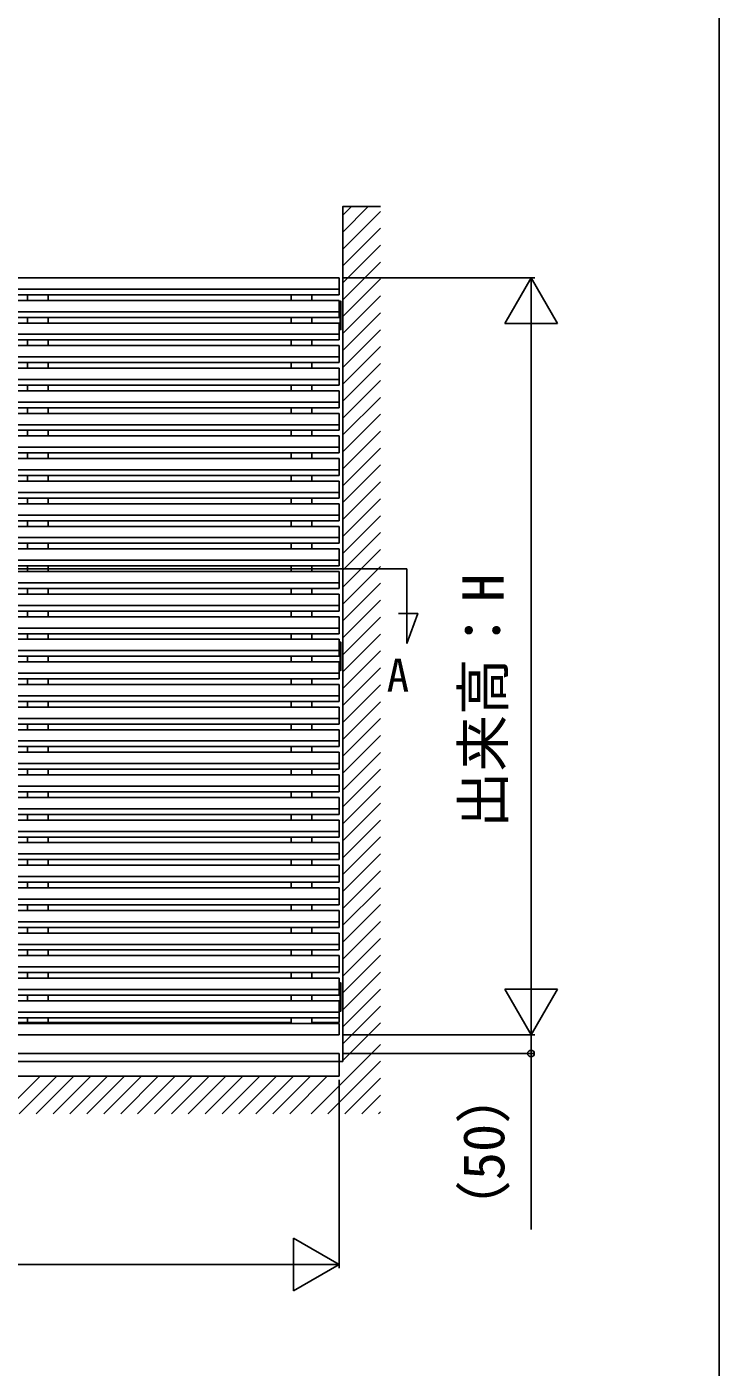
# Model space of a CAD drawing. Units: millimetres, scale not verified. Extents: x -875 to 875, y -1310 to 1300.
# Drawn here: x 691 to 875, y -698.2 to -342.2 of the extents above; entities that cross this region are included whole.
import ezdxf
from ezdxf.enums import TextEntityAlignment as Align

# ---------------------------------------------------------------- set-up
doc = ezdxf.new("R2010")
doc.units = ezdxf.units.MM
doc.header["$LTSCALE"] = 4
for name, color, linetype in [('0-2_USER1', 3, 'Continuous'), ('0-5_YKK_12', 2, 'Continuous'), ('0-7_YKK_A1', 4, 'Continuous'), ('0-8_YKK_D', 6, 'Continuous'), ('0-9_YKK_ZWAK', 7, 'Continuous')]:
    doc.layers.add(name, color=color, linetype=linetype)
doc.styles.add('ＭＳ ゴシック', font='')
doc.styles.get('ＭＳ ゴシック').set_extended_font_data('MS Gothic')

msp = doc.modelspace()

# ---------------------------------------------------------------- linework, layer by layer
at = {"layer": '0-5_YKK_12'}
for p in [(526, -486.151), (792, -505.991)]:
    msp.add_line(p, (792, -486.149), dxfattribs=at)
msp.add_lwpolyline([(792, -505.991), (794.894, -498.041), (789.835, -498.041)], dxfattribs=at)
at = {"layer": '0-7_YKK_A1'}
for p, q in [((775, -392.269), (777.269, -390)), ((775, -396.759), (781.759, -390)), ((775, -401.249), (785, -391.249)), ((775, -405.739), (785, -395.739)), ((775, -410.229), (785, -400.229)), ((775, -414.719), (785, -404.719)), ((774, -408.9), (544, -408.9)), ((774, -413.4), (774, -408.9)), ((775, -419.21), (785, -409.21)), ((544, -411.9), (774, -411.9)), ((544, -413.4), (774, -413.4)), ((774, -414.9), (544, -414.9)), ((691.25, -414.9), (691.25, -413.4)), ((696.75, -413.4), (696.75, -414.9)), ((761.25, -413.4), (761.25, -414.9)), ((766.75, -414.9), (766.75, -413.4)), ((774, -419.4), (774, -414.9)), ((774, -415.15), (774.25, -415.15)), ((774.25, -415.13), (774.405, -415.139)), ((774.25, -415.13), (774.25, -422.67)), ((774.5, -422.562), (774.5, -415.238)), ((775, -423.7), (785, -413.7)), ((544, -417.9), (774, -417.9)), ((544, -419.4), (774, -419.4)), ((544, -419.4), (774, -419.4)), ((691.25, -420.9), (691.25, -419.4)), ((696.75, -419.4), (696.75, -420.9)), ((761.25, -419.4), (761.25, -420.9)), ((766.75, -420.9), (766.75, -419.4)), ((775, -428.19), (785, -418.19)), ((544, -420.9), (774, -420.9)), ((774, -425.4), (774, -420.9)), ((774.25, -422.67), (774.405, -422.662)), ((775, -432.68), (785, -422.68)), ((544, -423.9), (774, -423.9)), ((544, -425.4), (774, -425.4)), ((544, -425.4), (774, -425.4)), ((774, -426.9), (544, -426.9)), ((691.25, -426.9), (691.25, -425.4)), ((696.75, -425.4), (696.75, -426.9)), ((761.25, -425.4), (761.25, -426.9)), ((766.75, -426.9), (766.75, -425.4)), ((774, -431.4), (774, -426.9)), ((544, -429.9), (774, -429.9)), ((775, -437.17), (785, -427.17)), ((544, -431.4), (774, -431.4)), ((544, -431.4), (774, -431.4)), ((774, -432.9), (544, -432.9)), ((691.25, -432.9), (691.25, -431.4)), ((696.75, -431.4), (696.75, -432.9)), ((761.25, -431.4), (761.25, -432.9)), ((766.75, -432.9), (766.75, -431.4)), ((774, -437.4), (774, -432.9)), ((775, -441.66), (785, -431.66)), ((544, -435.9), (774, -435.9)), ((544, -437.4), (774, -437.4)), ((544, -437.4), (774, -437.4)), ((691.25, -438.9), (691.25, -437.4)), ((696.75, -437.4), (696.75, -438.9)), ((761.25, -437.4), (761.25, -438.9)), ((766.75, -438.9), (766.75, -437.4)), ((775, -446.15), (785, -436.15)), ((774, -438.9), (544, -438.9)), ((774, -443.4), (774, -438.9)), ((775, -450.64), (785, -440.64)), ((544, -441.9), (774, -441.9)), ((544, -443.4), (774, -443.4)), ((544, -443.4), (774, -443.4)), ((774, -444.9), (544, -444.9)), ((691.25, -444.9), (691.25, -443.4)), ((696.75, -443.4), (696.75, -444.9)), ((761.25, -443.4), (761.25, -444.9)), ((766.75, -444.9), (766.75, -443.4)), ((774, -449.4), (774, -444.9)), ((544, -447.9), (774, -447.9)), ((775, -455.131), (785, -445.131)), ((544, -449.4), (774, -449.4)), ((544, -449.4), (774, -449.4)), ((774, -450.9), (544, -450.9)), ((691.25, -450.9), (691.25, -449.4)), ((696.75, -449.4), (696.75, -450.9)), ((761.25, -449.4), (761.25, -450.9)), ((766.75, -450.9), (766.75, -449.4)), ((774, -455.4), (774, -450.9)), ((775, -459.621), (785, -449.621)), ((544, -453.9), (774, -453.9)), ((544, -455.4), (774, -455.4)), ((544, -455.4), (774, -455.4)), ((691.25, -456.9), (691.25, -455.4)), ((696.75, -455.4), (696.75, -456.9)), ((761.25, -455.4), (761.25, -456.9)), ((766.75, -456.9), (766.75, -455.4)), ((775, -464.111), (785, -454.111)), ((774, -456.9), (544, -456.9)), ((774, -461.4), (774, -456.9)), ((775, -468.601), (785, -458.601)), ((544, -459.9), (774, -459.9)), ((544, -461.4), (774, -461.4)), ((544, -461.4), (774, -461.4)), ((691.25, -462.9), (691.25, -461.4)), ((696.75, -461.4), (696.75, -462.9)), ((761.25, -461.4), (761.25, -462.9)), ((766.75, -462.9), (766.75, -461.4)), ((774, -462.9), (544, -462.9)), ((544, -465.9), (774, -465.9)), ((774, -467.4), (774, -462.9)), ((775, -473.091), (785, -463.091)), ((544, -467.4), (774, -467.4)), ((544, -467.4), (774, -467.4)), ((774, -468.9), (544, -468.9)), ((691.25, -468.9), (691.25, -467.4)), ((696.75, -467.4), (696.75, -468.9)), ((761.25, -467.4), (761.25, -468.9)), ((766.75, -468.9), (766.75, -467.4)), ((774, -473.4), (774, -468.9)), ((775, -477.581), (785, -467.581)), ((544, -471.9), (774, -471.9)), ((544, -473.4), (774, -473.4)), ((544, -473.4), (774, -473.4)), ((691.25, -474.9), (691.25, -473.4)), ((696.75, -473.4), (696.75, -474.9)), ((761.25, -473.4), (761.25, -474.9)), ((766.75, -474.9), (766.75, -473.4)), ((775, -482.071), (785, -472.071)), ((774, -474.9), (544, -474.9)), ((774, -479.4), (774, -474.9)), ((775, -486.561), (785, -476.561)), ((544, -477.9), (774, -477.9)), ((544, -479.4), (774, -479.4)), ((544, -479.4), (774, -479.4)), ((691.25, -480.9), (691.25, -479.4)), ((696.75, -479.4), (696.75, -480.9)), ((761.25, -479.4), (761.25, -480.9)), ((766.75, -480.9), (766.75, -479.4)), ((774, -480.9), (544, -480.9)), ((544, -483.9), (774, -483.9)), ((774, -485.4), (774, -480.9)), ((775, -491.052), (785, -481.052)), ((544, -485.4), (774, -485.4)), ((544, -485.4), (774, -485.4)), ((774, -486.9), (544, -486.9)), ((691.25, -486.9), (691.25, -485.4)), ((696.75, -485.4), (696.75, -486.9)), ((761.25, -485.4), (761.25, -486.9)), ((766.75, -486.9), (766.75, -485.4)), ((774, -491.4), (774, -486.9)), ((775, -495.542), (785, -485.542)), ((544, -489.9), (774, -489.9)), ((775, -500.032), (785, -490.032)), ((544, -491.4), (774, -491.4)), ((544, -491.4), (774, -491.4)), ((774, -492.9), (544, -492.9)), ((691.25, -492.9), (691.25, -491.4)), ((696.75, -491.4), (696.75, -492.9)), ((761.25, -491.4), (761.25, -492.9)), ((766.75, -492.9), (766.75, -491.4)), ((774, -497.4), (774, -492.9)), ((775, -504.522), (785, -494.522)), ((544, -495.9), (774, -495.9)), ((544, -497.4), (774, -497.4)), ((544, -497.4), (774, -497.4)), ((691.25, -498.9), (691.25, -497.4)), ((696.75, -497.4), (696.75, -498.9)), ((761.25, -497.4), (761.25, -498.9)), ((766.75, -498.9), (766.75, -497.4)), ((774, -498.9), (544, -498.9)), ((774, -503.4), (774, -498.9)), ((775, -509.012), (785, -499.012)), ((544, -501.9), (774, -501.9)), ((544, -503.4), (774, -503.4)), ((544, -503.4), (774, -503.4)), ((774, -504.9), (544, -504.9)), ((691.25, -504.9), (691.25, -503.4)), ((696.75, -503.4), (696.75, -504.9)), ((761.25, -503.4), (761.25, -504.9)), ((766.75, -504.9), (766.75, -503.4)), ((774, -509.4), (774, -504.9)), ((775, -513.502), (785, -503.502)), ((544, -507.9), (774, -507.9)), ((774, -505.65), (774.25, -505.65)), ((774, -506.65), (774, -509.4)), ((774.25, -505.63), (774.405, -505.639)), ((774.25, -505.63), (774.25, -513.17)), ((774.25, -505.65), (774.25, -513.15)), ((774.5, -513.062), (774.5, -505.738)), ((775, -517.992), (785, -507.992)), ((544, -509.4), (774, -509.4)), ((544, -509.4), (774, -509.4)), ((774, -510.9), (544, -510.9)), ((691.25, -510.9), (691.25, -509.4)), ((696.75, -509.4), (696.75, -510.9)), ((761.25, -509.4), (761.25, -510.9)), ((766.75, -510.9), (766.75, -509.4)), ((774, -510.9), (774, -512.15)), ((774, -515.4), (774, -510.9)), ((775, -522.482), (785, -512.482)), ((544, -513.9), (774, -513.9)), ((544, -515.4), (774, -515.4)), ((544, -515.4), (774, -515.4)), ((691.25, -516.9), (691.25, -515.4)), ((696.75, -515.4), (696.75, -516.9)), ((761.25, -515.4), (761.25, -516.9)), ((766.75, -516.9), (766.75, -515.4)), ((774.25, -513.15), (774, -513.15)), ((774.25, -513.17), (774.405, -513.162)), ((774, -516.9), (544, -516.9)), ((774, -521.4), (774, -516.9)), ((775, -526.973), (785, -516.973)), ((544, -519.9), (774, -519.9)), ((544, -521.4), (774, -521.4)), ((544, -521.4), (774, -521.4)), ((774, -522.9), (544, -522.9)), ((691.25, -522.9), (691.25, -521.4)), ((696.75, -521.4), (696.75, -522.9)), ((761.25, -521.4), (761.25, -522.9)), ((766.75, -522.9), (766.75, -521.4)), ((774, -527.4), (774, -522.9)), ((775, -531.463), (785, -521.463)), ((544, -525.9), (774, -525.9)), ((775, -535.953), (785, -525.953)), ((544, -527.4), (774, -527.4)), ((544, -527.4), (774, -527.4)), ((774, -528.9), (544, -528.9)), ((691.25, -528.9), (691.25, -527.4)), ((696.75, -527.4), (696.75, -528.9)), ((761.25, -527.4), (761.25, -528.9)), ((766.75, -528.9), (766.75, -527.4)), ((774, -533.4), (774, -528.9)), ((544, -531.9), (774, -531.9)), ((544, -533.4), (774, -533.4)), ((544, -533.4), (774, -533.4)), ((691.25, -534.9), (691.25, -533.4)), ((696.75, -533.4), (696.75, -534.9)), ((761.25, -533.4), (761.25, -534.9)), ((766.75, -534.9), (766.75, -533.4)), ((775, -540.443), (785, -530.443)), ((774, -534.9), (544, -534.9)), ((774, -539.4), (774, -534.9)), ((775, -544.933), (785, -534.933)), ((544, -537.9), (774, -537.9)), ((544, -539.4), (774, -539.4)), ((544, -539.4), (774, -539.4)), ((774, -540.9), (544, -540.9)), ((691.25, -540.9), (691.25, -539.4)), ((696.75, -539.4), (696.75, -540.9)), ((761.25, -539.4), (761.25, -540.9)), ((766.75, -540.9), (766.75, -539.4)), ((774, -545.4), (774, -540.9)), ((775, -549.423), (785, -539.423)), ((544, -543.9), (774, -543.9)), ((775, -553.913), (785, -543.913)), ((544, -545.4), (774, -545.4)), ((544, -545.4), (774, -545.4)), ((774, -546.9), (544, -546.9)), ((691.25, -546.9), (691.25, -545.4)), ((696.75, -545.4), (696.75, -546.9)), ((761.25, -545.4), (761.25, -546.9)), ((766.75, -546.9), (766.75, -545.4)), ((774, -551.4), (774, -546.9)), ((544, -549.9), (774, -549.9)), ((544, -551.4), (774, -551.4)), ((544, -551.4), (774, -551.4)), ((691.25, -552.9), (691.25, -551.4)), ((696.75, -551.4), (696.75, -552.9)), ((761.25, -551.4), (761.25, -552.9)), ((766.75, -552.9), (766.75, -551.4)), ((775, -558.403), (785, -548.403)), ((774, -552.9), (544, -552.9)), ((774, -557.4), (774, -552.9)), ((775, -562.894), (785, -552.894)), ((544, -555.9), (774, -555.9)), ((544, -557.4), (774, -557.4)), ((544, -557.4), (774, -557.4)), ((691.25, -558.9), (691.25, -557.4)), ((696.75, -557.4), (696.75, -558.9)), ((761.25, -557.4), (761.25, -558.9)), ((766.75, -558.9), (766.75, -557.4)), ((775, -567.384), (785, -557.384)), ((774, -558.9), (544, -558.9)), ((544, -561.9), (774, -561.9)), ((774, -563.4), (774, -558.9)), ((775, -571.874), (785, -561.874)), ((544, -563.4), (774, -563.4)), ((544, -563.4), (774, -563.4)), ((774, -564.9), (544, -564.9)), ((691.25, -564.9), (691.25, -563.4)), ((696.75, -563.4), (696.75, -564.9)), ((761.25, -563.4), (761.25, -564.9)), ((766.75, -564.9), (766.75, -563.4)), ((774, -569.4), (774, -564.9)), ((544, -567.9), (774, -567.9)), ((544, -569.4), (774, -569.4)), ((544, -569.4), (774, -569.4)), ((691.25, -570.9), (691.25, -569.4)), ((696.75, -569.4), (696.75, -570.9)), ((761.25, -569.4), (761.25, -570.9)), ((766.75, -570.9), (766.75, -569.4)), ((775, -576.364), (785, -566.364)), ((774, -570.9), (544, -570.9)), ((774, -575.4), (774, -570.9)), ((775, -580.854), (785, -570.854)), ((544, -573.9), (774, -573.9)), ((544, -575.4), (774, -575.4)), ((544, -575.4), (774, -575.4)), ((691.25, -576.9), (691.25, -575.4)), ((696.75, -575.4), (696.75, -576.9)), ((761.25, -575.4), (761.25, -576.9)), ((766.75, -576.9), (766.75, -575.4)), ((775, -585.344), (785, -575.344)), ((774, -576.9), (544, -576.9)), ((544, -579.9), (774, -579.9)), ((774, -581.4), (774, -576.9)), ((775, -589.834), (785, -579.834)), ((544, -581.4), (774, -581.4)), ((544, -581.4), (774, -581.4)), ((774, -582.9), (544, -582.9)), ((691.25, -582.9), (691.25, -581.4)), ((696.75, -581.4), (696.75, -582.9)), ((761.25, -581.4), (761.25, -582.9)), ((766.75, -582.9), (766.75, -581.4)), ((774, -587.4), (774, -582.9)), ((544, -585.9), (774, -585.9)), ((775, -594.325), (785, -584.325)), ((544, -587.4), (774, -587.4)), ((544, -587.4), (774, -587.4)), ((774, -588.9), (544, -588.9)), ((691.25, -588.9), (691.25, -587.4)), ((696.75, -587.4), (696.75, -588.9)), ((761.25, -587.4), (761.25, -588.9)), ((766.75, -588.9), (766.75, -587.4)), ((774, -593.4), (774, -588.9)), ((775, -598.815), (785, -588.815)), ((544, -591.9), (774, -591.9)), ((544, -593.4), (774, -593.4)), ((544, -593.4), (774, -593.4)), ((691.25, -594.9), (691.25, -593.4)), ((696.75, -593.4), (696.75, -594.9)), ((761.25, -593.4), (761.25, -594.9)), ((766.75, -594.9), (766.75, -593.4)), ((775, -603.305), (785, -593.305)), ((774, -594.9), (544, -594.9)), ((544, -597.9), (774, -597.9)), ((774, -599.4), (774, -594.9)), ((774.25, -596.13), (774.405, -596.139)), ((774.25, -603.67), (774.25, -596.13)), ((774.5, -596.238), (774.5, -603.562)), ((775, -607.795), (785, -597.795)), ((544, -599.4), (774, -599.4)), ((544, -599.4), (774, -599.4)), ((774, -600.9), (544, -600.9)), ((691.25, -600.9), (691.25, -599.4)), ((696.75, -599.4), (696.75, -600.9)), ((761.25, -599.4), (761.25, -600.9)), ((766.75, -600.9), (766.75, -599.4)), ((774, -605.4), (774, -600.9)), ((774, -601.15), (774, -606.65)), ((544, -603.9), (774, -603.9)), ((774, -603.65), (774.25, -603.65)), ((774.25, -603.67), (774.405, -603.662)), ((775, -612.285), (785, -602.285)), ((544, -605.4), (774, -605.4)), ((544, -605.4), (774, -605.4)), ((774, -606.9), (544, -606.9)), ((761.25, -606.65), (661.75, -606.65)), ((691.25, -606.9), (691.25, -605.4)), ((696.75, -605.4), (696.75, -606.9)), ((761.25, -605.4), (761.25, -606.9)), ((766.75, -606.9), (766.75, -605.4)), ((774, -606.65), (766.75, -606.65)), ((774, -609.9), (774, -606.9)), ((775, -616.775), (785, -606.775)), ((544, -609.9), (774, -609.9)), ((766.559, -630.9), (785, -612.459)), ((774, -614.9), (774, -620.9)), ((771.049, -630.9), (785, -616.949)), ((544, -620.9), (774, -620.9)), ((684.546, -630.9), (694.546, -620.9)), ((689.036, -630.9), (699.036, -620.9)), ((693.526, -630.9), (703.526, -620.9)), ((698.016, -630.9), (708.016, -620.9)), ((702.506, -630.9), (712.506, -620.9)), ((706.996, -630.9), (716.996, -620.9)), ((711.487, -630.9), (721.487, -620.9)), ((715.977, -630.9), (725.977, -620.9)), ((720.467, -630.9), (730.467, -620.9)), ((724.957, -630.9), (734.957, -620.9)), ((729.447, -630.9), (739.447, -620.9)), ((733.937, -630.9), (743.937, -620.9)), ((738.427, -630.9), (748.427, -620.9)), ((742.917, -630.9), (752.917, -620.9)), ((747.408, -630.9), (757.408, -620.9)), ((751.898, -630.9), (761.898, -620.9)), ((756.388, -630.9), (766.388, -620.9)), ((760.878, -630.9), (770.878, -620.9)), ((775.539, -630.9), (785, -621.44)), ((780.029, -630.9), (785, -625.93)), ((784.519, -630.9), (785, -630.42))]:
    msp.add_line(p, q, dxfattribs=at)
for points in [[(775, -617), (543, -617), (543, -390)], [(775, -617), (775, -390), (785, -390)], [(774.25, -415.15), (774.25, -422.65), (774, -422.65)], [(774.25, -603.65), (774.25, -596.15), (774, -596.15)], [(774, -614.9), (544, -614.9), (544, -620.9)]]:
    msp.add_lwpolyline(points, dxfattribs=at)
for centre, start, end in [((774.4, -415.238), 0, 87), ((774.4, -422.562), 273, 0), ((774.4, -505.738), 0, 87), ((774.4, -513.062), 273, 0), ((774.4, -596.238), 0, 87), ((774.4, -603.562), 273, 0)]:
    msp.add_arc(centre, 0.1, start, end, dxfattribs=at)
at = {"layer": '0-8_YKK_D'}
for p, q in [((775, -408.9), (826, -408.9)), ((825, -408.9), (818, -421.025)), ((825, -408.9), (832, -421.025)), ((825, -408.9), (825, -433.149)), ((818, -421.025), (832, -421.025)), ((825, -595.9), (825, -422.9)), ((825, -609.9), (825, -585.652)), ((825, -609.9), (818, -597.776)), ((832, -597.776), (818, -597.776)), ((825, -609.9), (832, -597.776)), ((775, -609.9), (826, -609.9)), ((775, -609.9), (826, -609.9)), ((775, -614.9), (826, -614.9)), ((774, -621.9), (774, -671.9)), ((774, -670.9), (761.876, -663.9)), ((761.876, -663.9), (761.876, -677.9)), ((558, -670.9), (760, -670.9)), ((774, -670.9), (749.751, -670.9)), ((774, -670.9), (761.876, -677.9))]:
    msp.add_line(p, q, dxfattribs=at)
msp.add_lwpolyline([(825, -609.9), (825, -614.9), (825, -661.611)], dxfattribs=at)
msp.add_circle((825, -614.9), 0.875, dxfattribs=at)
at = {"layer": '0-9_YKK_ZWAK'}
msp.add_lwpolyline([(-875, -1310), (875, -1310), (875, 1240)], dxfattribs=at)

# ---------------------------------------------------------------- texts
at = {"layer": '0-2_USER1', "style": 'ＭＳ ゴシック'}
msp.add_text('A', height=8.798, dxfattribs=at).set_placement((786.648, -521.471), align=Align.BOTTOM_LEFT)
at = {"layer": '0-8_YKK_D', "style": 'ＭＳ ゴシック'}
for s, p in [('出来高：H', (821.04, -554.997)), ('（50）', (821.21, -663.531))]:
    msp.add_text(s, height=11, rotation=90, dxfattribs=at).set_placement(p, align=Align.BOTTOM_LEFT)

doc.saveas('drawing.dxf')
